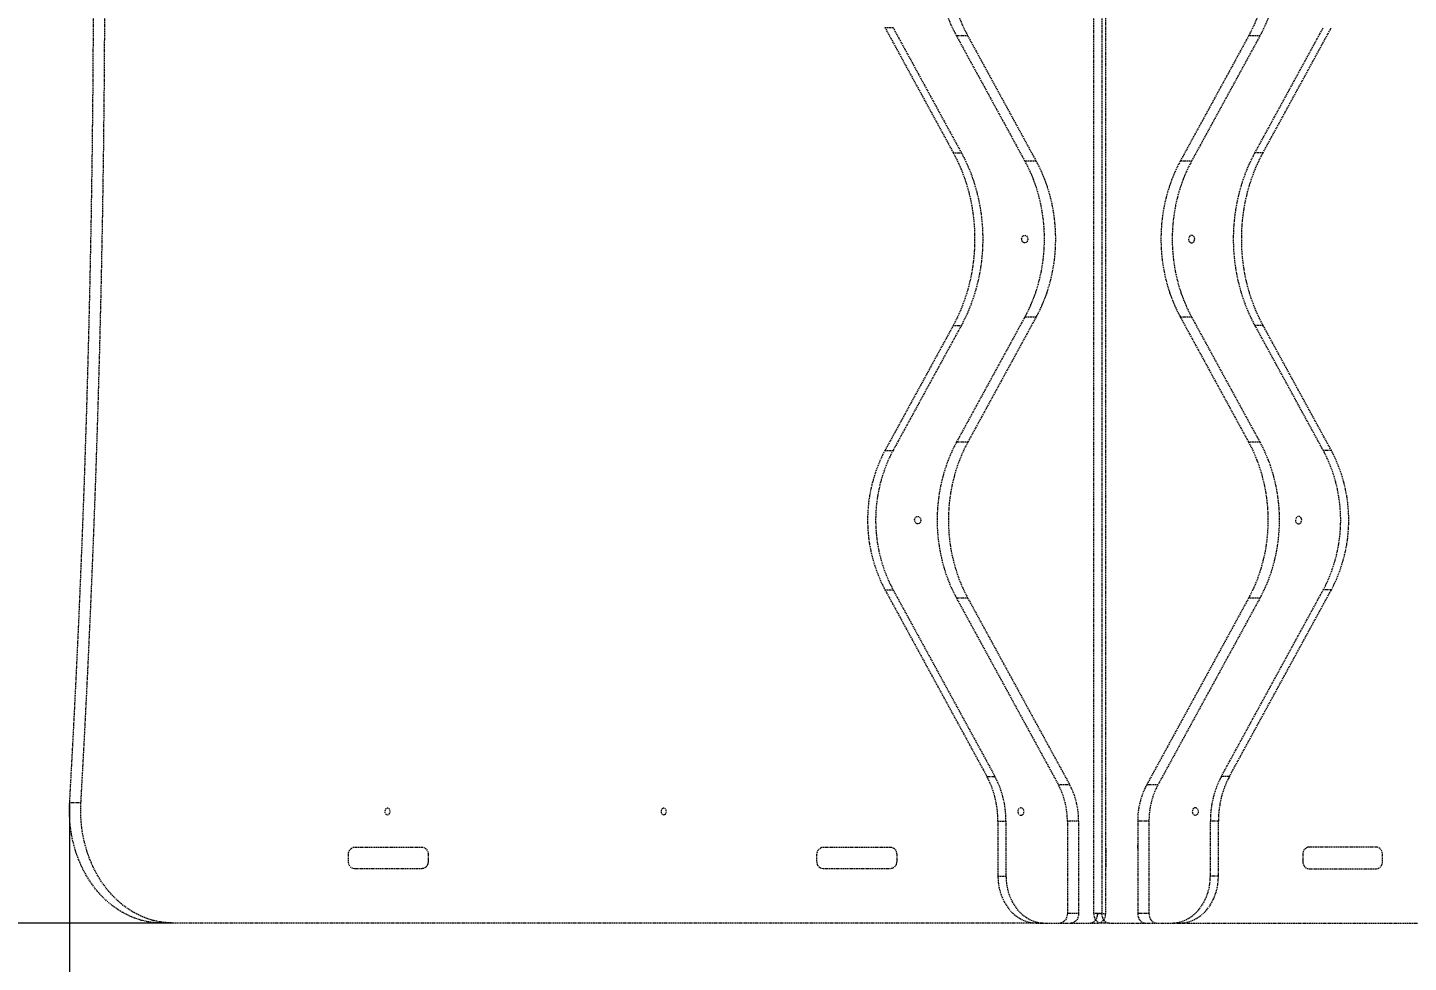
# Model space of a CAD drawing. Header units: millimetres. Extents: x -2739 to 22335, y -2448 to 6743.
# Drawn here: x -1034 to 440, y -851 to 147 of the extents above; entities that cross this region are included whole.
import ezdxf

# ---------------------------------------------------------------- set-up
doc = ezdxf.new("R2010")
doc.units = ezdxf.units.MM
doc.linetypes.add('HIDDEN', pattern=[1.905, 1.27, -0.635])
for name, color, linetype in [('DIKOM_ОБЪЕКТ', 7, 'Continuous'), ('DIKOM_РАЗМЕР_ЗОНА', 7, 'Continuous'), ('DIKOM_РАЗМЕР_ОБЪЕКТА', 7, 'Continuous')]:
    doc.layers.add(name, color=color, linetype=linetype)
doc.styles.add('style1', font='arialbd.ttf', dxfattribs={"width": 0.8})
doc.dimstyles.new('1-50', dxfattribs={"dimtxt": 300, "dimasz": 200, "dimexe": 100, "dimexo": 0, "dimgap": 100, "dimtad": 1, "dimtoh": 1, "dimtxsty": 'style1', "dimcen": 200, "dimclrd": 7, "dimclre": 7, "dimclrt": 7, "dimadec": 1, "dimazin": 2, "dimtfac": 1, "dimtmove": 0, "dimatfit": 2, "dimfxl": 0, "dimlwd": 25, "dimlwe": 18, "dimarcsym": 0})

# ---------------------------------------------------------------- blocks, each defined once
blk = doc.blocks.new('*D0')
at = {"layer": 'Defpoints', "color": 0, "transparency": 16777216}
for p in [(-878.7, 1251.2), (-1731.9, -808.8), (-878.7, -808.8)]:
    blk.add_point(p, dxfattribs=at)
at = {"layer": 'DIKOM_РАЗМЕР_ОБЪЕКТА', "color": 7, "lineweight": 18, "transparency": 16777216}
for p, q in [((-878.7, 1251.2), (-1831.9, 1251.2)), ((-878.7, -808.8), (-1831.9, -808.8))]:
    blk.add_line(p, q, dxfattribs=at)
at = {"layer": 'DIKOM_РАЗМЕР_ОБЪЕКТА', "color": 7, "lineweight": 25, "transparency": 16777216}
blk.add_line((-1731.9, 1051.2), (-1731.9, -608.8), dxfattribs=at)
at = {"layer": 'DIKOM_РАЗМЕР_ОБЪЕКТА', "color": 7, "transparency": 16777216}
for points in [[(-1765.2, 1051.2), (-1698.5, 1051.2), (-1731.9, 1251.2)], [(-1765.2, -608.8), (-1698.5, -608.8), (-1731.9, -808.8)]]:
    blk.add_solid(points, dxfattribs=at)
at = {"layer": 'DIKOM_РАЗМЕР_ОБЪЕКТА', "color": 7, "transparency": 16777216, "insert": (-1985, 221.2), "char_height": 300, "attachment_point": 5, "rotation": 90, "style": 'style1'}
blk.add_mtext('{\\fArial|b0|i0|c204|p34;2060}', dxfattribs=at)
blk = doc.blocks.new('*D1')
at = {"layer": 'Defpoints', "color": 0, "transparency": 16777216}
for p in [(-907.4, 1751), (-2288.4, -1308.5), (-907.4, -1308.5)]:
    blk.add_point(p, dxfattribs=at)
at = {"layer": 'DIKOM_РАЗМЕР_ЗОНА', "color": 7, "lineweight": 18, "transparency": 16777216}
for p, q in [((-907.4, 1751), (-2388.4, 1751)), ((-907.4, -1308.5), (-2388.4, -1308.5))]:
    blk.add_line(p, q, dxfattribs=at)
at = {"layer": 'DIKOM_РАЗМЕР_ЗОНА', "color": 7, "lineweight": 25, "transparency": 16777216}
blk.add_line((-2288.4, 1551), (-2288.4, -1108.5), dxfattribs=at)
at = {"layer": 'DIKOM_РАЗМЕР_ЗОНА', "color": 7, "transparency": 16777216}
for points in [[(-2321.8, 1551), (-2255.1, 1551), (-2288.4, 1751)], [(-2321.8, -1108.5), (-2255.1, -1108.5), (-2288.4, -1308.5)]]:
    blk.add_solid(points, dxfattribs=at)
at = {"layer": 'DIKOM_РАЗМЕР_ЗОНА', "color": 7, "transparency": 16777216, "insert": (-2541.7, 207.5), "char_height": 300, "attachment_point": 5, "rotation": 90, "style": 'style1'}
blk.add_mtext('{\\fArial|b0|i0|c204|p34;3060}', dxfattribs=at)
blk = doc.blocks.new('*D2')
at = {"layer": 'Defpoints', "color": 0, "transparency": 16777216}
for p in [(-988.8, -680.5), (1228.3, -680.5), (1228.3, -1832.3)]:
    blk.add_point(p, dxfattribs=at)
at = {"layer": 'DIKOM_РАЗМЕР_ОБЪЕКТА', "color": 7, "lineweight": 18, "transparency": 16777216}
for p, q in [((-988.8, -680.5), (-988.8, -1932.3)), ((1228.3, -680.5), (1228.3, -1932.3))]:
    blk.add_line(p, q, dxfattribs=at)
at = {"layer": 'DIKOM_РАЗМЕР_ОБЪЕКТА', "color": 7, "lineweight": 25, "transparency": 16777216}
blk.add_line((-788.8, -1832.3), (1028.3, -1832.3), dxfattribs=at)
at = {"layer": 'DIKOM_РАЗМЕР_ОБЪЕКТА', "color": 7, "transparency": 16777216}
for points in [[(-788.8, -1799), (-788.8, -1865.7), (-988.8, -1832.3)], [(1028.3, -1799), (1028.3, -1865.7), (1228.3, -1832.3)]]:
    blk.add_solid(points, dxfattribs=at)
at = {"layer": 'DIKOM_РАЗМЕР_ОБЪЕКТА', "color": 7, "transparency": 16777216, "insert": (55.4, -1579.2), "char_height": 300, "attachment_point": 5, "style": 'style1'}
blk.add_mtext('{\\fArial|b0|i0|c204|p34;2200}', dxfattribs=at)
blk = doc.blocks.new('*D3')
at = {"layer": 'Defpoints', "color": 0, "transparency": 16777216}
for p in [(1728, -663.3), (-1489.1, -681), (1728, -2348.2)]:
    blk.add_point(p, dxfattribs=at)
at = {"layer": 'DIKOM_РАЗМЕР_ЗОНА', "color": 7, "lineweight": 18, "transparency": 16777216}
for p, q in [((1728, -663.3), (1728, -2448.2)), ((-1489.1, -681), (-1489.1, -2448.2))]:
    blk.add_line(p, q, dxfattribs=at)
at = {"layer": 'DIKOM_РАЗМЕР_ЗОНА', "color": 7, "lineweight": 25, "transparency": 16777216}
blk.add_line((-1289.1, -2348.2), (1528, -2348.2), dxfattribs=at)
at = {"layer": 'DIKOM_РАЗМЕР_ЗОНА', "color": 7, "transparency": 16777216}
for points in [[(-1289.1, -2314.9), (-1289.1, -2381.5), (-1489.1, -2348.2)], [(1528, -2314.9), (1528, -2381.5), (1728, -2348.2)]]:
    blk.add_solid(points, dxfattribs=at)
at = {"layer": 'DIKOM_РАЗМЕР_ЗОНА', "color": 7, "transparency": 16777216, "insert": (88.2, -2094.9), "char_height": 300, "attachment_point": 5, "style": 'style1'}
blk.add_mtext('{\\fArial|b0|i0|c204|p34;3220}', dxfattribs=at)

msp = doc.modelspace()

# ---------------------------------------------------------------- linework, layer by layer
at = {"layer": 'DIKOM_ОБЪЕКТ', "color": 7, "linetype": 'HIDDEN', "lineweight": 15}
for p, q in [((104.283, 209.302), (104.283, -798.765)), ((112.886, 209.302), (112.886, -798.765)), ((117.164, -798.765), (117.164, 208.99)), ((-118.523, 146.905), (-45.569, 13.315)), ((-118.523, 146.905), (-109.919, 146.905)), ((-109.919, 146.905), (-36.966, 13.315)), ((-42.186, 138.03), (30.768, 4.44)), ((-30.141, 138.03), (-42.186, 138.03)), ((-30.141, 138.03), (42.813, 4.44)), ((269.663, 138.03), (196.709, 4.44)), ((281.708, 138.03), (208.755, 4.44)), ((281.708, 138.03), (269.663, 138.03)), ((276.488, 13.315), (349.442, 146.905)), ((285.092, 13.315), (358.045, 146.905)), ((-45.569, 13.315), (-36.966, 13.315)), ((42.813, 4.44), (30.768, 4.44)), ((208.755, 4.44), (196.709, 4.44)), ((285.092, 13.315), (276.488, 13.315)), ((30.768, -161.97), (-42.186, -295.56)), ((42.813, -161.97), (-30.141, -295.56)), ((42.813, -161.97), (30.768, -161.97)), ((208.755, -161.97), (196.709, -161.97)), ((196.709, -161.97), (269.663, -295.56)), ((208.755, -161.97), (281.708, -295.56)), ((-45.569, -170.845), (-118.523, -304.435)), ((-36.966, -170.845), (-109.919, -304.435)), ((-45.569, -170.845), (-36.966, -170.845)), ((285.092, -170.845), (276.488, -170.845)), ((349.442, -304.435), (276.488, -170.845)), ((358.045, -304.435), (285.092, -170.845)), ((-118.523, -304.435), (-109.919, -304.435)), ((-30.141, -295.56), (-42.186, -295.56)), ((281.708, -295.56), (269.663, -295.56)), ((358.045, -304.435), (349.442, -304.435)), ((-118.523, -453.095), (-9.761, -652.255)), ((-118.523, -453.095), (-109.919, -453.095)), ((-109.919, -453.095), (-1.158, -652.255)), ((240.68, -652.255), (349.442, -453.095)), ((249.284, -652.255), (358.045, -453.095)), ((358.045, -453.095), (349.442, -453.095)), ((-42.186, -461.97), (66.576, -661.13)), ((-30.141, -461.97), (-42.186, -461.97)), ((-30.141, -461.97), (78.621, -661.13)), ((269.663, -461.97), (160.901, -661.13)), ((281.708, -461.97), (172.947, -661.13)), ((281.708, -461.97), (269.663, -461.97)), ((-9.761, -652.255), (-1.158, -652.255)), ((78.621, -661.13), (66.576, -661.13)), ((172.947, -661.13), (160.901, -661.13)), ((249.284, -652.255), (240.68, -652.255)), ((-976.743, -680.463), (-988.788, -680.463)), ((2.07, -699.959), (2.07, -758.765)), ((2.07, -699.959), (10.674, -699.959)), ((10.674, -699.959), (10.674, -758.765)), ((76.206, -699.959), (76.206, -798.765)), ((88.251, -699.959), (76.206, -699.959)), ((88.251, -699.959), (88.251, -798.765)), ((163.316, -699.959), (151.271, -699.959)), ((151.271, -699.959), (151.271, -798.765)), ((163.316, -699.959), (163.316, -798.765)), ((237.452, -699.959), (228.848, -699.959)), ((228.849, -758.765), (228.848, -699.959)), ((237.452, -758.765), (237.452, -699.959)), ((-691.296, -742.765), (-691.296, -735.765)), ((-684.743, -727.765), (-612.658, -727.765)), ((-606.104, -735.765), (-606.104, -742.765)), ((-191.118, -742.765), (-191.118, -735.765)), ((-184.565, -727.765), (-112.479, -727.765)), ((-105.926, -735.765), (-105.926, -742.765)), ((117.147, -728.765), (117.147, -749.765)), ((151.242, -725.765), (151.242, -728.765)), ((327.42, -735.765), (327.42, -742.765)), ((406.058, -727.765), (333.973, -727.765)), ((412.611, -742.765), (412.611, -735.765)), ((-612.658, -750.765), (-684.743, -750.765)), ((-112.479, -750.765), (-184.565, -750.765)), ((333.973, -750.765), (406.058, -750.765)), ((2.07, -758.765), (10.674, -758.765)), ((237.452, -758.765), (228.849, -758.765)), ((42.998, -808.765), (-890.725, -808.765)), ((43.028, -808.765), (42.998, -808.765)), ((43.028, -808.765), (100.369, -808.765)), ((43.028, -808.765), (51.632, -808.765)), ((88.251, -798.765), (76.206, -798.765)), ((100.369, -808.765), (108.972, -808.765)), ((100.369, -808.765), (108.972, -808.765)), ((112.886, -798.765), (104.283, -798.765)), ((108.56, -798.765), (117.164, -798.765)), ((121.078, -808.765), (112.474, -808.765)), ((121.078, -808.765), (196.495, -808.765)), ((163.316, -798.765), (151.271, -798.765)), ((196.495, -808.765), (1130.247, -808.765))]:
    msp.add_line(p, q, dxfattribs=at)
at = {"layer": 'DIKOM_ОБЪЕКТ', "color": 7, "linetype": 'HIDDEN', "lineweight": 15, "flags": 128}
for points in [[(-988.788, -680.463), (-985.005, -611.2), (-981.524, -541.913), (-978.346, -472.605), (-975.47, -403.277), (-972.896, -333.931), (-970.625, -264.57), (-968.657, -195.195), (-966.991, -125.808), (-965.629, -56.411), (-964.569, 12.993), (-963.812, 82.404), (-963.357, 151.819), (-963.206, 221.235), (-963.357, 290.652), (-963.812, 360.066), (-964.569, 429.477), (-965.629, 498.881), (-966.991, 568.278), (-968.657, 637.665), (-970.625, 707.04), (-972.896, 776.402), (-975.47, 845.747), (-978.346, 915.075), (-981.524, 984.383), (-985.005, 1053.67), (-988.788, 1122.933)], [(-976.743, -680.463), (-972.96, -611.2), (-969.479, -541.913), (-966.3, -472.605), (-963.424, -403.277), (-960.851, -333.931), (-958.58, -264.57), (-956.612, -195.195), (-954.946, -125.808), (-953.584, -56.411), (-952.524, 12.993), (-951.767, 82.404), (-951.312, 151.819), (-951.161, 221.235), (-951.312, 290.652), (-951.767, 360.066), (-952.524, 429.477), (-953.584, 498.881), (-954.946, 568.278), (-956.612, 637.665), (-958.58, 707.04), (-960.851, 776.402), (-963.424, 845.747), (-966.3, 915.075), (-969.479, 984.383), (-972.96, 1053.67), (-976.743, 1122.933)], [(-42.186, 304.44), (-45.401, 298.227), (-48.364, 291.829), (-51.066, 285.262), (-53.502, 278.541), (-55.665, 271.682), (-57.55, 264.703), (-59.153, 257.619), (-60.47, 250.447), (-61.497, 243.206), (-62.233, 235.912), (-62.675, 228.582), (-62.822, 221.235), (-62.675, 213.888), (-62.233, 206.558), (-61.497, 199.264), (-60.47, 192.023), (-59.153, 184.851), (-57.55, 177.767), (-55.665, 170.788), (-53.502, 163.929), (-51.066, 157.208), (-48.364, 150.641), (-45.401, 144.243), (-42.186, 138.03)], [(-30.141, 304.44), (-33.356, 298.227), (-36.319, 291.829), (-39.021, 285.262), (-41.457, 278.541), (-43.62, 271.682), (-45.505, 264.703), (-47.108, 257.619), (-48.425, 250.447), (-49.452, 243.206), (-50.188, 235.912), (-50.63, 228.582), (-50.777, 221.235), (-50.63, 213.888), (-50.188, 206.558), (-49.452, 199.264), (-48.425, 192.023), (-47.108, 184.851), (-45.505, 177.767), (-43.62, 170.788), (-41.457, 163.929), (-39.021, 157.208), (-36.319, 150.641), (-33.356, 144.243), (-30.141, 138.03)], [(269.663, 304.44), (272.879, 298.227), (275.841, 291.829), (278.544, 285.262), (280.979, 278.541), (283.142, 271.682), (285.027, 264.703), (286.63, 257.619), (287.947, 250.447), (288.974, 243.206), (289.71, 235.912), (290.152, 228.582), (290.3, 221.235), (290.152, 213.888), (289.71, 206.558), (288.974, 199.264), (287.947, 192.023), (286.63, 184.851), (285.027, 177.767), (283.142, 170.788), (280.979, 163.929), (278.544, 157.208), (275.841, 150.641), (272.879, 144.243), (269.663, 138.03)], [(281.708, 304.44), (284.924, 298.227), (287.886, 291.829), (290.589, 285.262), (293.024, 278.541), (295.187, 271.682), (297.072, 264.703), (298.675, 257.619), (299.992, 250.447), (301.019, 243.206), (301.755, 235.912), (302.197, 228.582), (302.345, 221.235), (302.197, 213.888), (301.755, 206.558), (301.019, 199.264), (299.992, 192.023), (298.675, 184.851), (297.072, 177.767), (295.187, 170.788), (293.024, 163.929), (290.589, 157.208), (287.886, 150.641), (284.924, 144.243), (281.708, 138.03)], [(-45.569, 13.315), (-42.147, 6.719), (-38.984, -0.067), (-36.085, -7.027), (-33.457, -14.146), (-31.107, -21.407), (-29.038, -28.796), (-27.257, -36.295), (-25.767, -43.888), (-24.57, -51.558), (-23.671, -59.288), (-23.07, -67.062), (-22.769, -74.861), (-22.769, -82.669), (-23.07, -90.468), (-23.671, -98.242), (-24.57, -105.972), (-25.767, -113.642), (-27.257, -121.235), (-29.038, -128.734), (-31.107, -136.123), (-33.457, -143.384), (-36.085, -150.503), (-38.984, -157.463), (-42.147, -164.249), (-45.569, -170.845)], [(-36.966, 13.315), (-33.544, 6.719), (-30.38, -0.067), (-27.481, -7.027), (-24.854, -14.146), (-22.503, -21.407), (-20.435, -28.796), (-18.654, -36.295), (-17.163, -43.888), (-15.967, -51.558), (-15.067, -59.288), (-14.466, -67.062), (-14.165, -74.861), (-14.165, -82.669), (-14.466, -90.468), (-15.067, -98.242), (-15.967, -105.972), (-17.163, -113.642), (-18.654, -121.235), (-20.435, -128.734), (-22.503, -136.123), (-24.854, -143.384), (-27.481, -150.503), (-30.38, -157.463), (-33.544, -164.249), (-36.966, -170.845)], [(30.768, 4.44), (33.984, -1.773), (36.946, -8.171), (39.648, -14.738), (42.084, -21.459), (44.247, -28.318), (46.132, -35.297), (47.735, -42.381), (49.052, -49.553), (50.079, -56.794), (50.815, -64.088), (51.257, -71.418), (51.404, -78.765), (51.257, -86.112), (50.815, -93.442), (50.079, -100.736), (49.052, -107.977), (47.735, -115.149), (46.132, -122.233), (44.247, -129.212), (42.084, -136.071), (39.648, -142.792), (36.946, -149.359), (33.984, -155.757), (30.768, -161.97)], [(42.813, 4.44), (46.029, -1.773), (48.991, -8.171), (51.693, -14.738), (54.129, -21.459), (56.292, -28.318), (58.177, -35.297), (59.78, -42.381), (61.097, -49.553), (62.124, -56.794), (62.86, -64.088), (63.302, -71.418), (63.449, -78.765), (63.302, -86.112), (62.86, -93.442), (62.124, -100.736), (61.097, -107.977), (59.78, -115.149), (58.177, -122.233), (56.292, -129.212), (54.129, -136.071), (51.693, -142.792), (48.991, -149.359), (46.029, -155.757), (42.813, -161.97)], [(196.709, 4.44), (193.494, -1.773), (190.531, -8.171), (187.829, -14.738), (185.393, -21.459), (183.23, -28.318), (181.345, -35.297), (179.742, -42.381), (178.426, -49.553), (177.398, -56.794), (176.663, -64.088), (176.22, -71.418), (176.073, -78.765), (176.22, -86.112), (176.663, -93.442), (177.398, -100.736), (178.426, -107.977), (179.742, -115.149), (181.345, -122.233), (183.23, -129.212), (185.393, -136.071), (187.829, -142.792), (190.531, -149.359), (193.494, -155.757), (196.709, -161.97)], [(208.755, 4.44), (205.539, -1.773), (202.576, -8.171), (199.874, -14.738), (197.438, -21.459), (195.276, -28.318), (193.39, -35.297), (191.787, -42.381), (190.471, -49.553), (189.443, -56.794), (188.708, -64.088), (188.266, -71.418), (188.118, -78.765), (188.266, -86.112), (188.708, -93.442), (189.443, -100.736), (190.471, -107.977), (191.787, -115.149), (193.39, -122.233), (195.276, -129.212), (197.438, -136.071), (199.874, -142.792), (202.576, -149.359), (205.539, -155.757), (208.755, -161.97)], [(276.488, -170.845), (273.066, -164.248), (269.903, -157.463), (267.004, -150.503), (264.376, -143.384), (262.025, -136.123), (259.957, -128.734), (258.176, -121.235), (256.685, -113.642), (255.489, -105.972), (254.589, -98.242), (253.989, -90.468), (253.688, -82.669), (253.688, -74.861), (253.989, -67.062), (254.589, -59.288), (255.489, -51.558), (256.685, -43.888), (258.176, -36.295), (259.957, -28.796), (262.025, -21.407), (264.376, -14.146), (267.004, -7.027), (269.903, -0.067), (273.066, 6.719), (276.488, 13.315)], [(285.092, -170.845), (281.67, -164.248), (278.506, -157.463), (275.607, -150.503), (272.98, -143.384), (270.629, -136.123), (268.561, -128.734), (266.78, -121.235), (265.289, -113.642), (264.093, -105.972), (263.193, -98.242), (262.592, -90.468), (262.292, -82.669), (262.292, -74.861), (262.592, -67.062), (263.193, -59.288), (264.093, -51.558), (265.289, -43.888), (266.78, -36.295), (268.561, -28.796), (270.629, -21.407), (272.98, -14.146), (275.607, -7.027), (278.506, -0.067), (281.67, 6.719), (285.092, 13.315)], [(30.683, -74.765), (31.649, -74.943), (32.529, -75.46), (33.245, -76.271), (33.733, -77.304), (33.951, -78.466), (33.878, -79.655), (33.521, -80.765), (32.912, -81.697), (32.105, -82.369), (31.172, -82.72), (30.195, -82.72), (29.262, -82.369), (28.455, -81.697), (27.846, -80.765), (27.489, -79.655), (27.416, -78.466), (27.633, -77.304), (28.122, -76.271), (28.838, -75.46), (29.718, -74.943), (30.683, -74.765)], [(208.839, -74.765), (207.873, -74.943), (206.993, -75.46), (206.277, -76.271), (205.789, -77.304), (205.572, -78.466), (205.645, -79.655), (206.001, -80.765), (206.61, -81.697), (207.417, -82.369), (208.351, -82.72), (209.327, -82.72), (210.261, -82.369), (211.068, -81.697), (211.677, -80.765), (212.034, -79.655), (212.107, -78.466), (211.889, -77.304), (211.401, -76.271), (210.685, -75.46), (209.805, -74.943), (208.839, -74.765)], [(-42.186, -295.56), (-45.401, -301.773), (-48.364, -308.171), (-51.066, -314.738), (-53.502, -321.459), (-55.665, -328.318), (-57.55, -335.297), (-59.153, -342.381), (-60.47, -349.553), (-61.497, -356.794), (-62.233, -364.088), (-62.675, -371.418), (-62.822, -378.765), (-62.675, -386.112), (-62.233, -393.441), (-61.497, -400.736), (-60.47, -407.977), (-59.153, -415.149), (-57.55, -422.233), (-55.665, -429.212), (-53.502, -436.071), (-51.066, -442.792), (-48.364, -449.359), (-45.401, -455.757), (-42.186, -461.97)], [(-30.141, -295.56), (-33.356, -301.773), (-36.319, -308.171), (-39.021, -314.738), (-41.457, -321.459), (-43.62, -328.318), (-45.505, -335.297), (-47.108, -342.381), (-48.425, -349.553), (-49.452, -356.794), (-50.188, -364.088), (-50.63, -371.418), (-50.777, -378.765), (-50.63, -386.112), (-50.188, -393.441), (-49.452, -400.736), (-48.425, -407.977), (-47.108, -415.149), (-45.505, -422.233), (-43.62, -429.212), (-41.457, -436.071), (-39.021, -442.792), (-36.319, -449.359), (-33.356, -455.757), (-30.141, -461.97)], [(269.663, -295.56), (272.879, -301.773), (275.841, -308.171), (278.544, -314.738), (280.979, -321.459), (283.142, -328.318), (285.027, -335.297), (286.63, -342.381), (287.947, -349.553), (288.974, -356.794), (289.71, -364.088), (290.152, -371.418), (290.3, -378.765), (290.152, -386.112), (289.71, -393.441), (288.974, -400.736), (287.947, -407.977), (286.63, -415.149), (285.027, -422.233), (283.142, -429.212), (280.979, -436.071), (278.544, -442.792), (275.841, -449.359), (272.879, -455.757), (269.663, -461.97)], [(281.708, -295.56), (284.924, -301.773), (287.886, -308.171), (290.589, -314.738), (293.024, -321.459), (295.187, -328.318), (297.072, -335.297), (298.675, -342.381), (299.992, -349.553), (301.019, -356.794), (301.755, -364.088), (302.197, -371.418), (302.345, -378.765), (302.197, -386.112), (301.755, -393.441), (301.019, -400.736), (299.992, -407.977), (298.675, -415.149), (297.072, -422.233), (295.187, -429.212), (293.024, -436.071), (290.589, -442.792), (287.886, -449.359), (284.924, -455.757), (281.708, -461.97)], [(-83.543, -374.765), (-82.577, -374.943), (-81.697, -375.46), (-80.981, -376.271), (-80.493, -377.304), (-80.276, -378.466), (-80.349, -379.655), (-80.706, -380.765), (-81.315, -381.697), (-82.122, -382.369), (-83.055, -382.72), (-84.032, -382.72), (-84.965, -382.369), (-85.772, -381.697), (-86.381, -380.765), (-86.738, -379.655), (-86.811, -378.466), (-86.593, -377.304), (-86.105, -376.271), (-85.389, -375.46), (-84.509, -374.943), (-83.543, -374.765)], [(323.066, -374.765), (322.1, -374.943), (321.22, -375.46), (320.504, -376.271), (320.016, -377.304), (319.798, -378.466), (319.871, -379.655), (320.228, -380.765), (320.837, -381.697), (321.644, -382.369), (322.577, -382.72), (323.554, -382.72), (324.487, -382.369), (325.294, -381.697), (325.903, -380.765), (326.26, -379.655), (326.333, -378.466), (326.116, -377.304), (325.627, -376.271), (324.911, -375.46), (324.031, -374.943), (323.066, -374.765)], [(-890.725, -808.765), (-896.096, -808.586), (-901.451, -808.048), (-906.774, -807.155), (-912.049, -805.907), (-917.261, -804.31), (-922.393, -802.367), (-927.43, -800.085), (-932.358, -797.471), (-937.161, -794.531), (-941.826, -791.276), (-946.338, -787.714), (-950.683, -783.857), (-954.85, -779.715), (-958.825, -775.302), (-962.597, -770.63), (-966.154, -765.713), (-969.485, -760.567), (-972.581, -755.206), (-975.433, -749.647), (-978.031, -743.906), (-980.369, -738), (-982.438, -731.946), (-984.234, -725.764), (-985.751, -719.472), (-986.983, -713.087), (-987.928, -706.63), (-988.582, -700.119), (-988.944, -693.575), (-989.013, -687.016), (-988.788, -680.463)], [(-878.68, -808.765), (-884.051, -808.586), (-889.406, -808.048), (-894.729, -807.155), (-900.004, -805.907), (-905.215, -804.31), (-910.347, -802.367), (-915.385, -800.085), (-920.313, -797.471), (-925.116, -794.531), (-929.781, -791.276), (-934.293, -787.714), (-938.638, -783.857), (-942.805, -779.715), (-946.78, -775.302), (-950.552, -770.63), (-954.108, -765.713), (-957.44, -760.567), (-960.536, -755.206), (-963.388, -749.647), (-965.986, -743.906), (-968.324, -738), (-970.393, -731.946), (-972.189, -725.764), (-973.706, -719.472), (-974.938, -713.087), (-975.883, -706.63), (-976.537, -700.119), (-976.899, -693.575), (-976.968, -687.016), (-976.743, -680.463)], [(-649.519, -693.265), (-648.588, -693.075), (-647.758, -692.527), (-647.119, -691.679), (-646.74, -690.624), (-646.662, -689.476), (-646.894, -688.359), (-647.41, -687.394), (-648.155, -686.687), (-649.048, -686.313), (-649.991, -686.313), (-650.884, -686.687), (-651.629, -687.394), (-652.145, -688.359), (-652.377, -689.476), (-652.299, -690.624), (-651.92, -691.679), (-651.28, -692.527), (-650.45, -693.075), (-649.519, -693.265)], [(-354.692, -693.265), (-353.761, -693.075), (-352.931, -692.527), (-352.292, -691.679), (-351.913, -690.624), (-351.835, -689.476), (-352.067, -688.359), (-352.583, -687.394), (-353.328, -686.687), (-354.22, -686.313), (-355.164, -686.313), (-356.057, -686.687), (-356.801, -687.394), (-357.318, -688.359), (-357.549, -689.476), (-357.471, -690.624), (-357.092, -691.679), (-356.453, -692.527), (-355.623, -693.075), (-354.692, -693.265)], [(26.688, -693.765), (27.654, -693.587), (28.534, -693.07), (29.25, -692.259), (29.739, -691.226), (29.956, -690.064), (29.883, -688.875), (29.526, -687.765), (28.917, -686.833), (28.11, -686.161), (27.177, -685.81), (26.2, -685.81), (25.267, -686.161), (24.46, -686.833), (23.851, -687.765), (23.494, -688.875), (23.421, -690.064), (23.638, -691.226), (24.127, -692.259), (24.843, -693.07), (25.723, -693.587), (26.688, -693.765)], [(212.834, -685.765), (211.868, -685.943), (210.988, -686.46), (210.272, -687.271), (209.784, -688.304), (209.567, -689.466), (209.639, -690.655), (209.996, -691.765), (210.605, -692.697), (211.412, -693.369), (212.346, -693.72), (213.322, -693.72), (214.256, -693.369), (215.063, -692.697), (215.672, -691.765), (216.028, -690.655), (216.101, -689.466), (215.884, -688.304), (215.396, -687.271), (214.68, -686.46), (213.8, -685.943), (212.834, -685.765)], [(-691.296, -735.765), (-691.17, -734.204), (-690.797, -732.704), (-690.192, -731.32), (-689.377, -730.108), (-688.384, -729.113), (-687.251, -728.374), (-686.021, -727.919), (-684.743, -727.765)], [(-612.658, -727.765), (-611.379, -727.919), (-610.15, -728.374), (-609.017, -729.113), (-608.024, -730.108), (-607.209, -731.32), (-606.603, -732.704), (-606.23, -734.204), (-606.104, -735.765)], [(-191.118, -735.765), (-190.992, -734.204), (-190.619, -732.704), (-190.013, -731.32), (-189.198, -730.108), (-188.205, -729.113), (-187.072, -728.374), (-185.843, -727.919), (-184.565, -727.765)], [(-112.479, -727.765), (-111.201, -727.919), (-109.971, -728.374), (-108.838, -729.113), (-107.845, -730.108), (-107.03, -731.32), (-106.425, -732.704), (-106.052, -734.204), (-105.926, -735.765)], [(333.973, -727.765), (332.694, -727.919), (331.465, -728.374), (330.332, -729.113), (329.339, -730.108), (328.524, -731.32), (327.918, -732.704), (327.545, -734.204), (327.42, -735.765)], [(412.611, -735.765), (412.485, -734.204), (412.113, -732.704), (411.507, -731.32), (410.692, -730.108), (409.699, -729.113), (408.566, -728.374), (407.337, -727.919), (406.058, -727.765)], [(-684.743, -750.765), (-686.021, -750.611), (-687.251, -750.156), (-688.384, -749.417), (-689.377, -748.422), (-690.192, -747.21), (-690.797, -745.826), (-691.17, -744.326), (-691.296, -742.765)], [(-606.104, -742.765), (-606.23, -744.326), (-606.603, -745.826), (-607.209, -747.21), (-608.024, -748.422), (-609.017, -749.417), (-610.15, -750.156), (-611.379, -750.611), (-612.658, -750.765)], [(-184.565, -750.765), (-185.843, -750.611), (-187.072, -750.156), (-188.205, -749.417), (-189.198, -748.422), (-190.013, -747.21), (-190.619, -745.826), (-190.992, -744.326), (-191.118, -742.765)], [(-105.926, -742.765), (-106.052, -744.326), (-106.425, -745.826), (-107.03, -747.21), (-107.845, -748.422), (-108.838, -749.417), (-109.971, -750.156), (-111.201, -750.611), (-112.479, -750.765)], [(327.42, -742.765), (327.545, -744.326), (327.918, -745.826), (328.524, -747.21), (329.339, -748.422), (330.332, -749.417), (331.465, -750.156), (332.694, -750.611), (333.973, -750.765)], [(406.058, -750.765), (407.337, -750.611), (408.566, -750.156), (409.699, -749.417), (410.692, -748.422), (411.507, -747.21), (412.113, -745.826), (412.485, -744.326), (412.611, -742.765)], [(2.07, -758.765), (2.226, -763.123), (2.693, -767.447), (3.466, -771.706), (4.54, -775.866), (5.908, -779.896), (7.558, -783.765), (9.477, -787.444), (11.653, -790.904), (14.066, -794.12), (16.701, -797.067), (19.536, -799.723), (22.549, -802.066), (25.718, -804.08), (29.02, -805.75), (32.427, -807.061), (35.916, -808.005), (39.458, -808.575), (43.028, -808.765)], [(10.674, -758.765), (10.83, -763.123), (11.296, -767.447), (12.07, -771.706), (13.144, -775.866), (14.511, -779.896), (16.161, -783.765), (18.081, -787.444), (20.256, -790.904), (22.67, -794.12), (25.304, -797.067), (28.139, -799.723), (31.153, -802.066), (34.322, -804.08), (37.623, -805.75), (41.031, -807.061), (44.519, -808.005), (48.062, -808.575), (51.632, -808.765)], [(187.891, -808.765), (191.461, -808.575), (195.003, -808.005), (198.492, -807.061), (201.899, -805.75), (205.2, -804.08), (208.37, -802.066), (211.383, -799.723), (214.218, -797.067), (216.852, -794.12), (219.266, -790.904), (221.441, -787.444), (223.361, -783.765), (225.011, -779.896), (226.378, -775.866), (227.453, -771.706), (228.226, -767.447), (228.693, -763.123), (228.849, -758.765)], [(196.495, -808.765), (200.064, -808.575), (203.607, -808.005), (207.095, -807.061), (210.503, -805.75), (213.804, -804.08), (216.973, -802.066), (219.987, -799.723), (222.822, -797.067), (225.456, -794.12), (227.87, -790.904), (230.045, -787.444), (231.965, -783.765), (233.615, -779.896), (234.982, -775.866), (236.057, -771.706), (236.83, -767.447), (237.296, -763.123), (237.452, -758.765)], [(76.206, -798.765), (76.049, -800.716), (75.582, -802.592), (74.825, -804.321), (73.807, -805.836), (72.565, -807.08), (71.149, -808.004), (69.613, -808.573), (68.014, -808.765)], [(88.251, -798.765), (88.094, -800.716), (87.628, -802.592), (86.871, -804.321), (85.852, -805.836), (84.611, -807.08), (83.194, -808.004), (81.658, -808.573), (80.06, -808.765)], [(104.283, -798.765), (104.44, -800.716), (104.906, -802.592), (105.663, -804.321), (106.682, -805.836), (107.923, -807.08), (109.339, -808.004), (110.876, -808.573), (112.474, -808.765)], [(108.972, -808.765), (110.57, -808.573), (110.723, -808.534)], [(110.723, -808.534), (112.107, -808.004), (113.523, -807.08), (114.765, -805.836), (115.783, -804.321), (116.54, -802.592), (117.006, -800.716), (117.164, -798.765)], [(112.886, -798.765), (113.044, -800.716), (113.51, -802.592), (114.267, -804.321), (115.285, -805.836), (116.527, -807.08), (117.943, -808.004), (119.48, -808.573), (121.078, -808.765)], [(151.271, -798.765), (151.429, -800.716), (151.895, -802.592), (152.652, -804.321), (153.671, -805.836), (154.912, -807.08), (156.328, -808.004), (157.865, -808.573), (159.463, -808.765)], [(163.316, -798.765), (163.474, -800.716), (163.94, -802.592), (164.697, -804.321), (165.716, -805.836), (166.957, -807.08), (168.373, -808.004), (169.91, -808.573), (171.508, -808.765)]]:
    msp.add_lwpolyline(points, dxfattribs=at)
at = {"layer": 'DIKOM_ОБЪЕКТ', "color": 7, "linetype": 'HIDDEN', "lineweight": 15}
for centre, radius, start, end in [((21.261, -378.765), 158.317, 151.998181, 208.001819), ((29.864, -378.765), 158.317, 151.998154, 208.001846), ((209.658, -378.765), 158.317, 331.998154, 28.001846), ((218.262, -378.765), 158.317, 331.998146, 28.001854), ((-97.925, -699.441), 99.996, 359.702676, 28.155939), ((-89.321, -699.441), 99.996, 359.702665, 28.155968), ((-5.124, -699.522), 81.332, 359.691884, 28.166791), ((6.921, -699.522), 81.332, 359.691868, 28.166807), ((232.602, -699.522), 81.332, 151.833193, 180.308132), ((244.647, -699.522), 81.332, 151.833209, 180.308116), ((328.643, -699.391), 99.796, 151.814947, 180.326387), ((337.247, -699.391), 99.797, 151.814977, 180.326374), ((100.091, -801.003), 7.767, 272.050075, 324.590256), ((97.286, -798.895), 11.275, 324.119447, 0.660178)]:
    msp.add_arc(centre, radius, start, end, dxfattribs=at)

# ---------------------------------------------------------------- dimensions: what is measured, and where the dimension line sits
at = {"layer": 'DIKOM_РАЗМЕР_ЗОНА'}
dim = msp.add_linear_dim(base=(-2288.446, -1308.487), p1=(-907.406, 1750.957), p2=(-907.406, -1308.487), angle=90, text='{\\fArial|b0|i0|c204|p34;3060}', dimstyle='1-50', dxfattribs=at)
dim.commit()
dim.dimension.update_dxf_attribs({"geometry": '*D1', "text_midpoint": (-2288.446, 207.509), "dimtype": 160})
dim = msp.add_linear_dim(base=(1728.016, -2348.209), p1=(-1489.103, -681.045), p2=(1728.016, -663.301), text='{\\fArial|b0|i0|c204|p34;3220}', dimstyle='1-50', dxfattribs=at)
dim.commit()
dim.dimension.update_dxf_attribs({"geometry": '*D3', "text_midpoint": (88.199, -2348.209), "dimtype": 160})
at = {"layer": 'DIKOM_РАЗМЕР_ОБЪЕКТА'}
dim = msp.add_linear_dim(base=(-1731.871, -808.765), p1=(-878.68, 1251.235), p2=(-878.68, -808.765), angle=90, text='{\\fArial|b0|i0|c204|p34;<>}', dimstyle='1-50', dxfattribs=at)
dim.commit()
dim.dimension.update_dxf_attribs({"geometry": '*D0', "text_midpoint": (-1731.871, 221.235), "dimtype": 160})
dim = msp.add_linear_dim(base=(1228.31, -1832.328), p1=(-988.788, -680.463), p2=(1228.31, -680.463), text='{\\fArial|b0|i0|c204|p34;2200}', dimstyle='1-50', dxfattribs=at)
dim.commit()
dim.dimension.update_dxf_attribs({"geometry": '*D2', "text_midpoint": (55.428, -1832.328), "dimtype": 160})

doc.saveas('drawing.dxf')
